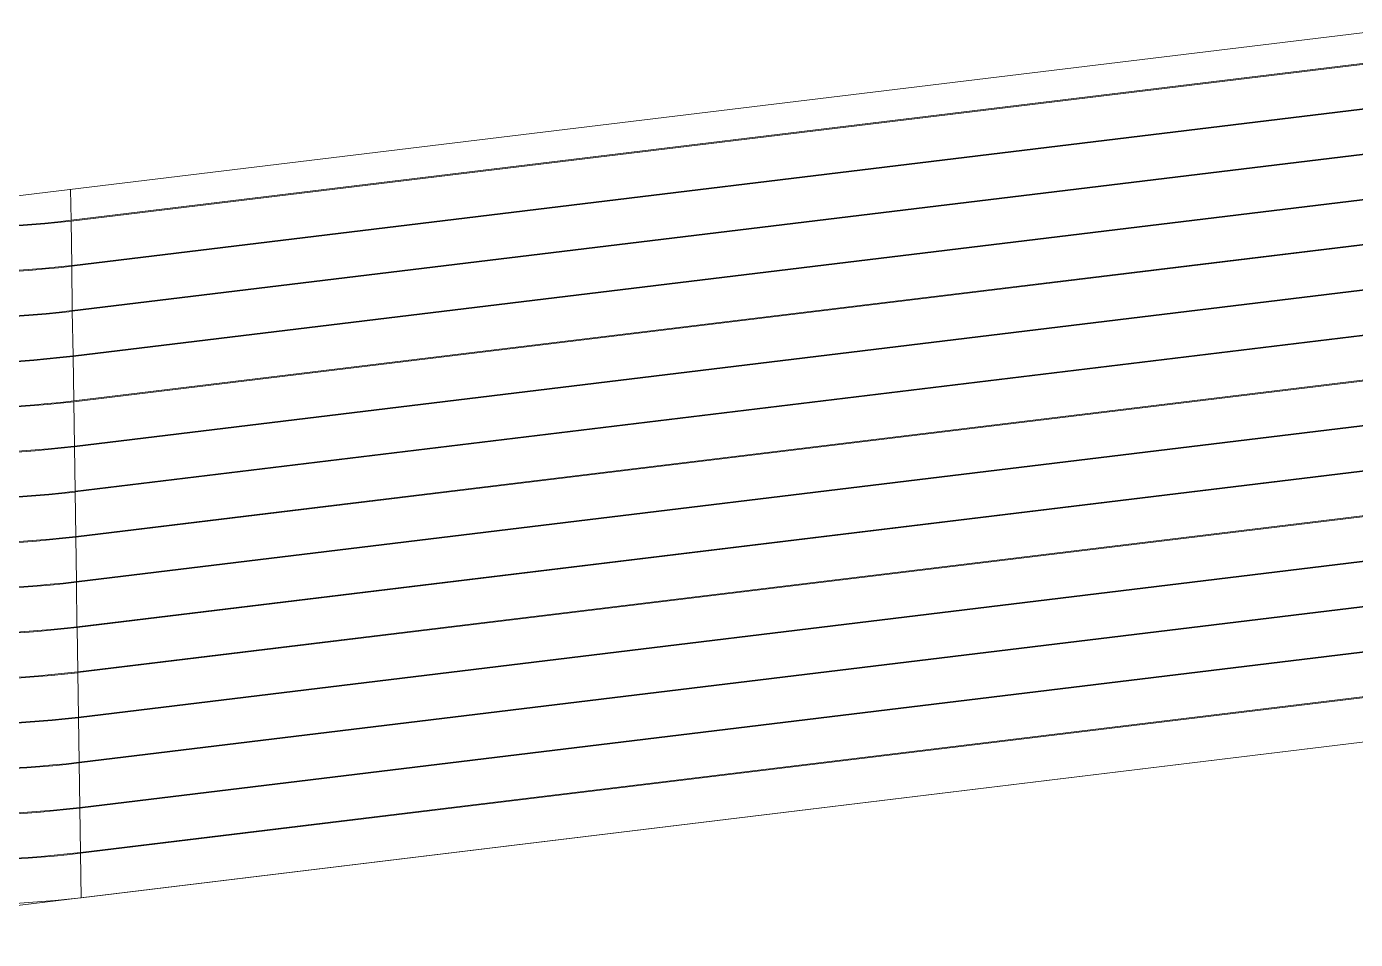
# Model space of a CAD drawing. Header units: millimetres. Extents: x -172 to 1209, y -709 to 1573.
# Drawn here: x 458.23 to 472.75, y 576.04 to 586.01 of the extents above; entities that cross this region are included whole.
import ezdxf

# ---------------------------------------------------------------- set-up
doc = ezdxf.new("R2010")
doc.units = ezdxf.units.MM

msp = doc.modelspace()

# ---------------------------------------------------------------- linework, layer by layer
at = {"color": 7, "linetype": 'Continuous', "lineweight": 15}
for p, q in [((480.875, 586.924), (458.073, 584.156)), ((458.715, 583.897), (480.162, 586.501)), ((480.163, 586.492), (458.715, 583.889)), ((458.722, 583.404), (480.17, 586.007)), ((480.17, 585.999), (458.722, 583.395)), ((458.729, 582.91), (480.177, 585.513)), ((480.177, 585.505), (458.729, 582.902)), ((458.737, 582.416), (480.184, 585.019)), ((480.185, 585.011), (458.737, 582.408)), ((458.744, 581.923), (480.192, 584.526)), ((480.192, 584.518), (458.744, 581.914)), ((458.751, 581.429), (480.199, 584.032)), ((480.199, 584.024), (458.751, 581.421)), ((458.715, 583.889), (458.722, 583.404)), ((458.759, 580.935), (480.206, 583.538)), ((480.207, 583.53), (458.759, 580.927)), ((458.722, 583.395), (458.729, 582.91)), ((458.766, 580.441), (480.214, 583.045)), ((480.214, 583.037), (458.766, 580.433)), ((458.729, 582.902), (458.737, 582.416)), ((458.773, 579.948), (480.221, 582.551)), ((480.221, 582.543), (458.773, 579.94)), ((458.737, 582.408), (458.744, 581.923)), ((458.78, 579.454), (480.228, 582.057)), ((480.228, 582.049), (458.781, 579.446)), ((458.744, 581.914), (458.751, 581.429)), ((458.788, 578.96), (480.236, 581.564)), ((480.236, 581.555), (458.788, 578.952)), ((458.751, 581.421), (458.759, 580.935)), ((458.795, 578.467), (480.243, 581.07)), ((480.243, 581.062), (458.795, 578.459)), ((458.759, 580.927), (458.766, 580.441)), ((458.802, 577.973), (480.25, 580.576)), ((480.25, 580.568), (458.803, 577.965)), ((458.766, 580.433), (458.773, 579.948)), ((458.81, 577.479), (480.258, 580.083)), ((480.258, 580.074), (458.81, 577.471)), ((458.773, 579.94), (458.78, 579.454)), ((458.817, 576.986), (480.265, 579.589)), ((480.265, 579.581), (458.817, 576.977)), ((455.065, 576.036), (484.031, 579.552)), ((458.781, 579.446), (458.788, 578.96)), ((458.824, 576.492), (480.272, 579.095)), ((458.788, 578.952), (458.795, 578.467)), ((458.795, 578.459), (458.802, 577.973)), ((458.803, 577.965), (458.81, 577.479)), ((458.81, 577.471), (458.817, 576.986)), ((458.817, 576.977), (458.824, 576.492))]:
    msp.add_line(p, q, dxfattribs=at)
at = {"color": 8, "linetype": 'Continuous', "lineweight": 15}
msp.add_line((458.71, 584.233), (458.715, 583.897), dxfattribs=at)
at = {"color": 7, "linetype": 'Continuous', "lineweight": 15}
for centre in [(457.316, 595.829), (457.316, 595.821), (457.323, 595.336), (457.323, 595.327), (457.33, 594.842), (457.33, 594.834), (457.338, 594.348), (457.338, 594.34), (457.345, 593.855), (457.345, 593.846), (457.352, 593.361), (457.352, 593.353), (457.36, 592.867), (457.36, 592.859), (457.367, 592.374), (457.367, 592.365), (457.374, 591.88), (457.374, 591.872), (457.382, 591.386), (457.382, 591.378), (457.389, 590.893), (457.389, 590.884), (457.396, 590.399), (457.396, 590.391), (457.404, 589.905), (457.404, 589.897), (457.411, 589.411), (457.411, 589.403), (457.418, 588.918), (457.418, 588.91), (457.425, 588.424)]:
    msp.add_arc(centre, 12.014, 265.7232, 276.687, dxfattribs=at)

doc.saveas('drawing.dxf')
